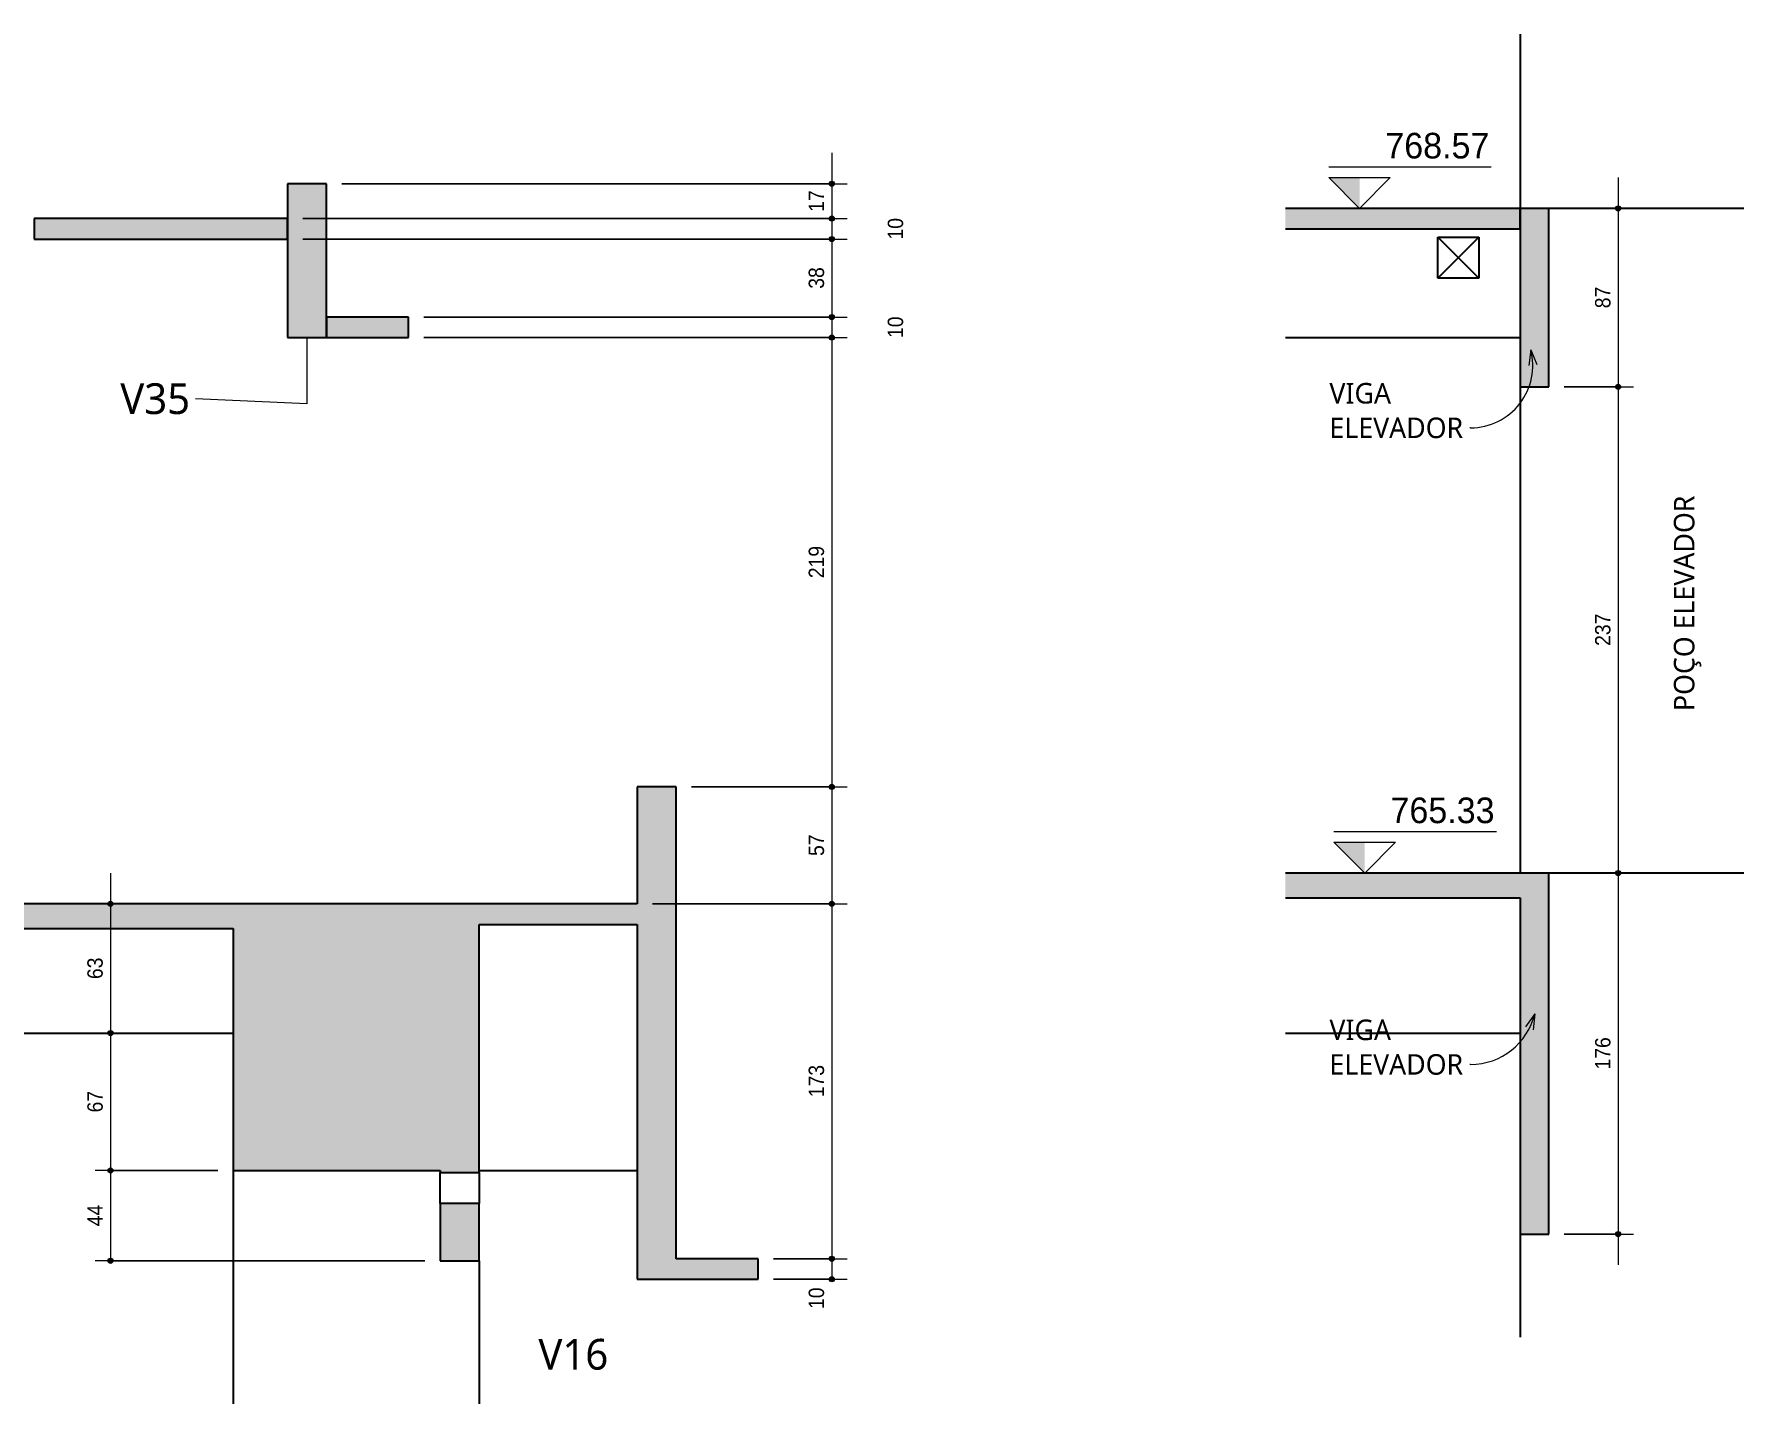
# Model space of a CAD drawing. Header units: centimetres. Extents: x -1897 to 22038, y -1268 to 84208.
# Drawn here: x 20002 to 20836, y 76274 to 76942 of the extents above; entities that cross this region are included whole.
import ezdxf

# ---------------------------------------------------------------- set-up
doc = ezdxf.new("R2010")
doc.units = ezdxf.units.CM
for name, color, linetype, lineweight in [('A-ANNO-DIMS', 7, 'Continuous', 9), ('A-ANNO-DIMS-50', 7, 'Continuous', 9), ('A-FLOR', 7, 'Continuous', 18), ('A-GENM', 7, 'Continuous', 18), ('G-ANNO-DIMS', 7, 'Continuous', 9), ('G-ANNO-TEXT', 7, 'Continuous', 9), ('S-BEAM', 7, 'Continuous', 18), ('S-BEAM-IDEN', 7, 'Continuous', 9), ('S-COLS', 7, 'Continuous', 18)]:
    doc.layers.add(name, color=color, linetype=linetype, lineweight=lineweight)
doc.styles.add('Arial_1', font='arial.ttf', dxfattribs={"width": 0.9, "height": 7.5})
doc.styles.add('Arial_2', font='arial.ttf', dxfattribs={"width": 0.95, "height": 12.5})
doc.styles.add('Gadugi', font='gadugi.ttf', dxfattribs={"height": 15})
doc.styles.add('Gadugi_1', font='gadugi.ttf', dxfattribs={"height": 10})
doc.dimstyles.new('PED_R80_1_5mm_ACIMA_As_ESQ__R00_1', dxfattribs={"dimscale": 30.48, "dimtxt": 7.651945, "dimasz": 0.328084, "dimexe": 0.246063, "dimexo": 0.246063, "dimgap": 0.049213, "dimtad": 1, "dimdec": 1, "dimrnd": 0.5, "dimdsep": 46, "dimtxsty": 'Arial_1', "dimblk1": 'DOTSMALL', "dimblk2": 'DOTSMALL', "dimsah": 1, "dimcen": 0.09, "dimdle": 0.492126, "dimazin": 0, "dimtfac": 1, "dimtdec": 4, "dimtix": 1, "dimtmove": 2, "dimatfit": 3, "dimfxl": 1, "dimtvp": 1, "dimtolj": 1, "dimtzin": 0, "dimarcsym": 2})
doc.dimstyles.new('PED_R80_1_5mm_ACIMA_As_ESQ__R00_3', dxfattribs={"dimscale": 30.48, "dimtxt": 7.651945, "dimasz": 0.328084, "dimexe": 0.246063, "dimexo": 0.246063, "dimgap": 0.049213, "dimtad": 1, "dimdec": 1, "dimrnd": 0.5, "dimdsep": 46, "dimtxsty": 'Arial_1', "dimblk1": 'DOTSMALL', "dimblk2": 'DOTSMALL', "dimsah": 1, "dimcen": 0.09, "dimdle": 0.492126, "dimazin": 0, "dimtfac": 1, "dimtdec": 4, "dimtix": 1, "dimtmove": 0, "dimatfit": 3, "dimfxl": 1, "dimtvp": 1, "dimtolj": 1, "dimtzin": 0, "dimarcsym": 2})

# ---------------------------------------------------------------- blocks, each defined once
blk = doc.blocks.new('PED_FURO_RETANGULAR_R04_2020 _INSTÂNCIA_ - FURO RET-3746569-CT100 K2 - CORTE VIGA_ELEVADOR')
at = {"layer": 'A-GENM', "color": 253, "lineweight": 25, "true_color": 0xaaaaaa}
for p, q in [((-530.999978, 76823), (-550.999978, 76843)), ((-550.999978, 76823), (-530.999978, 76843))]:
    blk.add_line(p, q, dxfattribs=at)
blk = doc.blocks.new('DIMBLOCK421-CT002 K2 -CORTE B-B')
at = {"layer": 'A-ANNO-DIMS-50', "true_color": 0x000032}
h = blk.add_hatch(color=178, dxfattribs=at)
edge = h.paths.add_edge_path(flags=0)
edge.add_arc((20039.2, 76518), 1.25, 0, 360)
h = blk.add_hatch(color=178, dxfattribs=at)
edge = h.paths.add_edge_path(flags=0)
edge.add_arc((20039.2, 76455), 1.25, 0, 360)
at = {"layer": 'A-ANNO-DIMS-50', "color": 178, "true_color": 0x000032}
for p, q in [((20039.2, 76533), (20039.2, 76455)), ((20033.47, 76518), (20046.7, 76518)), ((20039.2, 76518), (20033.47, 76518)), ((20033.47, 76455), (20046.7, 76455)), ((20039.2, 76455), (20033.47, 76455))]:
    blk.add_line(p, q, dxfattribs=at)
for centre in [(20039.2, 76518), (20039.2, 76455)]:
    blk.add_circle(centre, 1.25, dxfattribs=at)
at = {"layer": 'A-ANNO-DIMS-50', "color": 0, "insert": (20027.96, 76481.32), "char_height": 7.5, "width": 12.4315, "attachment_point": 1, "rotation": 90, "line_spacing_factor": 0.941778, "style": 'Arial_1'}
blk.add_mtext('63', dxfattribs=at)
blk = doc.blocks.new('_DotSmall')
at = {"color": 0, "linetype": 'ByBlock', "const_width": 0.5}
blk.add_lwpolyline([(-0.0625, 0, 1), (0.0625, 0, 1)], format="xyb", close=True, dxfattribs=at)
blk = doc.blocks.new('DIMBLOCK422-CT002 K2 -CORTE B-B')
at = {"layer": 'A-ANNO-DIMS-50', "true_color": 0x000032}
h = blk.add_hatch(color=178, dxfattribs=at)
edge = h.paths.add_edge_path(flags=0)
edge.add_arc((20039.2, 76455), 1.25, 0, 360)
h = blk.add_hatch(color=178, dxfattribs=at)
edge = h.paths.add_edge_path(flags=0)
edge.add_arc((20039.2, 76388), 1.25, 0, 360)
at = {"layer": 'A-ANNO-DIMS-50', "color": 178, "true_color": 0x000032}
for p, q in [((20033.47, 76455), (20046.7, 76455)), ((20039.2, 76455), (20033.47, 76455)), ((20039.2, 76455), (20039.2, 76388)), ((20091.54, 76388), (20031.7, 76388)), ((20039.2, 76388), (20091.54, 76388))]:
    blk.add_line(p, q, dxfattribs=at)
for centre in [(20039.2, 76455), (20039.2, 76388)]:
    blk.add_circle(centre, 1.25, dxfattribs=at)
at = {"layer": 'A-ANNO-DIMS-50', "color": 0, "insert": (20027.96, 76416.32), "char_height": 7.5, "width": 12.4315, "attachment_point": 1, "rotation": 90, "line_spacing_factor": 0.941778, "style": 'Arial_1'}
blk.add_mtext('67', dxfattribs=at)
blk = doc.blocks.new('DIMBLOCK423-CT002 K2 -CORTE B-B')
at = {"layer": 'A-ANNO-DIMS-50', "true_color": 0x000032}
h = blk.add_hatch(color=178, dxfattribs=at)
edge = h.paths.add_edge_path(flags=0)
edge.add_arc((20039.2, 76388), 1.25, 0, 360)
h = blk.add_hatch(color=178, dxfattribs=at)
edge = h.paths.add_edge_path(flags=0)
edge.add_arc((20039.2, 76344), 1.25, 0, 360)
at = {"layer": 'A-ANNO-DIMS-50', "color": 178, "true_color": 0x000032}
for p, q in [((20091.54, 76388), (20031.7, 76388)), ((20039.2, 76388), (20039.2, 76344)), ((20039.2, 76388), (20091.54, 76388)), ((20192.54, 76344), (20031.7, 76344)), ((20039.2, 76344), (20192.54, 76344))]:
    blk.add_line(p, q, dxfattribs=at)
for centre in [(20039.2, 76388), (20039.2, 76344)]:
    blk.add_circle(centre, 1.25, dxfattribs=at)
at = {"layer": 'A-ANNO-DIMS-50', "color": 0, "insert": (20027.96, 76360.82), "char_height": 7.5, "width": 12.4315, "attachment_point": 1, "rotation": 90, "line_spacing_factor": 0.941778, "style": 'Arial_1'}
blk.add_mtext('44', dxfattribs=at)
blk = doc.blocks.new('DIMBLOCK424-CT002 K2 -CORTE B-B')
at = {"layer": 'A-ANNO-DIMS-50', "true_color": 0x000032}
h = blk.add_hatch(color=178, dxfattribs=at)
edge = h.paths.add_edge_path(flags=0)
edge.add_arc((20390.96, 76869), 1.25, 0, 360)
h = blk.add_hatch(color=178, dxfattribs=at)
edge = h.paths.add_edge_path(flags=0)
edge.add_arc((20390.96, 76852), 1.25, 0, 360)
at = {"layer": 'A-ANNO-DIMS-50', "color": 178, "true_color": 0x000032}
for p, q in [((20390.96, 76884), (20390.96, 76852)), ((20152.04, 76869), (20398.46, 76869)), ((20390.96, 76869), (20152.04, 76869)), ((20133.04, 76852), (20398.46, 76852)), ((20390.96, 76852), (20133.04, 76852))]:
    blk.add_line(p, q, dxfattribs=at)
for centre in [(20390.96, 76869), (20390.96, 76852)]:
    blk.add_circle(centre, 1.25, dxfattribs=at)
at = {"layer": 'A-ANNO-DIMS-50', "color": 0, "insert": (20379.72, 76855.32), "char_height": 7.5, "width": 12.4315, "attachment_point": 1, "rotation": 90, "line_spacing_factor": 0.941778, "style": 'Arial_1'}
blk.add_mtext('17', dxfattribs=at)
blk = doc.blocks.new('DIMBLOCK425-CT002 K2 -CORTE B-B')
at = {"layer": 'A-ANNO-DIMS-50', "true_color": 0x000032}
h = blk.add_hatch(color=178, dxfattribs=at)
edge = h.paths.add_edge_path(flags=0)
edge.add_arc((20390.96, 76852), 1.25, 0, 360)
h = blk.add_hatch(color=178, dxfattribs=at)
edge = h.paths.add_edge_path(flags=0)
edge.add_arc((20390.96, 76842), 1.25, 0, 360)
at = {"layer": 'A-ANNO-DIMS-50', "color": 178, "true_color": 0x000032}
for p, q in [((20133.04, 76852), (20398.46, 76852)), ((20390.96, 76852), (20133.04, 76852)), ((20390.96, 76852), (20390.96, 76842)), ((20133.04, 76842), (20398.46, 76842)), ((20390.96, 76842), (20133.04, 76842))]:
    blk.add_line(p, q, dxfattribs=at)
for centre in [(20390.96, 76852), (20390.96, 76842)]:
    blk.add_circle(centre, 1.25, dxfattribs=at)
at = {"layer": 'A-ANNO-DIMS-50', "color": 0, "insert": (20418.27, 76841.82), "char_height": 7.5, "width": 12.4315, "attachment_point": 1, "rotation": 90, "line_spacing_factor": 0.941778, "style": 'Arial_1'}
blk.add_mtext('10', dxfattribs=at)
blk = doc.blocks.new('DIMBLOCK426-CT002 K2 -CORTE B-B')
at = {"layer": 'A-ANNO-DIMS-50', "true_color": 0x000032}
h = blk.add_hatch(color=178, dxfattribs=at)
edge = h.paths.add_edge_path(flags=0)
edge.add_arc((20390.96, 76842), 1.25, 0, 360)
h = blk.add_hatch(color=178, dxfattribs=at)
edge = h.paths.add_edge_path(flags=0)
edge.add_arc((20390.96, 76804), 1.25, 0, 360)
at = {"layer": 'A-ANNO-DIMS-50', "color": 178, "true_color": 0x000032}
for p, q in [((20133.04, 76842), (20398.46, 76842)), ((20390.96, 76842), (20133.04, 76842)), ((20390.96, 76842), (20390.96, 76804)), ((20192.04, 76804), (20398.46, 76804)), ((20390.96, 76804), (20192.04, 76804))]:
    blk.add_line(p, q, dxfattribs=at)
for centre in [(20390.96, 76842), (20390.96, 76804)]:
    blk.add_circle(centre, 1.25, dxfattribs=at)
at = {"layer": 'A-ANNO-DIMS-50', "color": 0, "insert": (20379.72, 76817.82), "char_height": 7.5, "width": 12.4315, "attachment_point": 1, "rotation": 90, "line_spacing_factor": 0.941778, "style": 'Arial_1'}
blk.add_mtext('38', dxfattribs=at)
blk = doc.blocks.new('DIMBLOCK427-CT002 K2 -CORTE B-B')
at = {"layer": 'A-ANNO-DIMS-50', "true_color": 0x000032}
h = blk.add_hatch(color=178, dxfattribs=at)
edge = h.paths.add_edge_path(flags=0)
edge.add_arc((20390.96, 76804), 1.25, 0, 360)
h = blk.add_hatch(color=178, dxfattribs=at)
edge = h.paths.add_edge_path(flags=0)
edge.add_arc((20390.96, 76794), 1.25, 0, 360)
at = {"layer": 'A-ANNO-DIMS-50', "color": 178, "true_color": 0x000032}
for p, q in [((20192.04, 76804), (20398.46, 76804)), ((20390.96, 76804), (20192.04, 76804)), ((20390.96, 76804), (20390.96, 76794)), ((20192.04, 76794), (20398.46, 76794)), ((20390.96, 76794), (20192.04, 76794))]:
    blk.add_line(p, q, dxfattribs=at)
for centre in [(20390.96, 76804), (20390.96, 76794)]:
    blk.add_circle(centre, 1.25, dxfattribs=at)
at = {"layer": 'A-ANNO-DIMS-50', "color": 0, "insert": (20418.27, 76793.82), "char_height": 7.5, "width": 12.4315, "attachment_point": 1, "rotation": 90, "line_spacing_factor": 0.941778, "style": 'Arial_1'}
blk.add_mtext('10', dxfattribs=at)
blk = doc.blocks.new('DIMBLOCK428-CT002 K2 -CORTE B-B')
at = {"layer": 'A-ANNO-DIMS-50', "true_color": 0x000032}
h = blk.add_hatch(color=178, dxfattribs=at)
edge = h.paths.add_edge_path(flags=0)
edge.add_arc((20390.96, 76794), 1.25, 0, 360)
h = blk.add_hatch(color=178, dxfattribs=at)
edge = h.paths.add_edge_path(flags=0)
edge.add_arc((20390.96, 76575), 1.25, 0, 360)
at = {"layer": 'A-ANNO-DIMS-50', "color": 178, "true_color": 0x000032}
for p, q in [((20192.04, 76794), (20398.46, 76794)), ((20390.96, 76794), (20192.04, 76794)), ((20390.96, 76794), (20390.96, 76575)), ((20322.54, 76575), (20398.46, 76575)), ((20390.96, 76575), (20322.54, 76575))]:
    blk.add_line(p, q, dxfattribs=at)
for centre in [(20390.96, 76794), (20390.96, 76575)]:
    blk.add_circle(centre, 1.25, dxfattribs=at)
at = {"layer": 'A-ANNO-DIMS-50', "color": 0, "insert": (20379.72, 76676.73), "char_height": 7.5, "width": 18.6472, "attachment_point": 1, "rotation": 90, "line_spacing_factor": 0.941778, "style": 'Arial_1'}
blk.add_mtext('219', dxfattribs=at)
blk = doc.blocks.new('DIMBLOCK429-CT002 K2 -CORTE B-B')
at = {"layer": 'A-ANNO-DIMS-50', "true_color": 0x000032}
h = blk.add_hatch(color=178, dxfattribs=at)
edge = h.paths.add_edge_path(flags=0)
edge.add_arc((20390.96, 76575), 1.25, 0, 360)
h = blk.add_hatch(color=178, dxfattribs=at)
edge = h.paths.add_edge_path(flags=0)
edge.add_arc((20390.96, 76518), 1.25, 0, 360)
at = {"layer": 'A-ANNO-DIMS-50', "color": 178, "true_color": 0x000032}
for p, q in [((20322.54, 76575), (20398.46, 76575)), ((20390.96, 76575), (20322.54, 76575)), ((20390.96, 76575), (20390.96, 76518)), ((20303.54, 76518), (20398.46, 76518)), ((20390.96, 76518), (20303.54, 76518))]:
    blk.add_line(p, q, dxfattribs=at)
for centre in [(20390.96, 76575), (20390.96, 76518)]:
    blk.add_circle(centre, 1.25, dxfattribs=at)
at = {"layer": 'A-ANNO-DIMS-50', "color": 0, "insert": (20379.72, 76541.32), "char_height": 7.5, "width": 12.4315, "attachment_point": 1, "rotation": 90, "line_spacing_factor": 0.941778, "style": 'Arial_1'}
blk.add_mtext('57', dxfattribs=at)
blk = doc.blocks.new('DIMBLOCK430-CT002 K2 -CORTE B-B')
at = {"layer": 'A-ANNO-DIMS-50', "true_color": 0x000032}
h = blk.add_hatch(color=178, dxfattribs=at)
edge = h.paths.add_edge_path(flags=0)
edge.add_arc((20390.96, 76518), 1.25, 0, 360)
h = blk.add_hatch(color=178, dxfattribs=at)
edge = h.paths.add_edge_path(flags=0)
edge.add_arc((20390.96, 76345), 1.25, 0, 360)
at = {"layer": 'A-ANNO-DIMS-50', "color": 178, "true_color": 0x000032}
for p, q in [((20303.54, 76518), (20398.46, 76518)), ((20390.96, 76518), (20303.54, 76518)), ((20390.96, 76518), (20390.96, 76345)), ((20362.54, 76345), (20398.46, 76345)), ((20390.96, 76345), (20362.54, 76345))]:
    blk.add_line(p, q, dxfattribs=at)
for centre in [(20390.96, 76518), (20390.96, 76345)]:
    blk.add_circle(centre, 1.25, dxfattribs=at)
at = {"layer": 'A-ANNO-DIMS-50', "color": 0, "insert": (20379.72, 76423.73), "char_height": 7.5, "width": 18.6472, "attachment_point": 1, "rotation": 90, "line_spacing_factor": 0.941778, "style": 'Arial_1'}
blk.add_mtext('173', dxfattribs=at)
blk = doc.blocks.new('DIMBLOCK431-CT002 K2 -CORTE B-B')
at = {"layer": 'A-ANNO-DIMS-50', "true_color": 0x000032}
h = blk.add_hatch(color=178, dxfattribs=at)
edge = h.paths.add_edge_path(flags=0)
edge.add_arc((20390.96, 76345), 1.25, 0, 360)
h = blk.add_hatch(color=178, dxfattribs=at)
edge = h.paths.add_edge_path(flags=0)
edge.add_arc((20390.96, 76335), 1.25, 0, 360)
at = {"layer": 'A-ANNO-DIMS-50', "color": 178, "true_color": 0x000032}
for p, q in [((20362.54, 76345), (20398.46, 76345)), ((20390.96, 76345), (20362.54, 76345)), ((20390.96, 76345), (20390.96, 76335)), ((20362.54, 76335), (20398.46, 76335)), ((20390.96, 76335), (20362.54, 76335))]:
    blk.add_line(p, q, dxfattribs=at)
for centre in [(20390.96, 76345), (20390.96, 76335)]:
    blk.add_circle(centre, 1.25, dxfattribs=at)
at = {"layer": 'A-ANNO-DIMS-50', "color": 0, "insert": (20379.72, 76320.5), "char_height": 7.5, "width": 12.4315, "attachment_point": 1, "rotation": 90, "line_spacing_factor": 0.941778, "style": 'Arial_1'}
blk.add_mtext('10', dxfattribs=at)
blk = doc.blocks.new('Elevações de ponto - SIMBOLO DE NÍVEL-CORTE-2219088-CT100 K2 - CORTE VIGA_ELEVADOR')
at = {"layer": 'G-ANNO-DIMS'}
blk.add_hatch(color=256, dxfattribs=at).paths.add_polyline_path([(-589.24, 76872), (-589.24, 76857), (-604.24, 76872)], flags=0)
for p, q in [((-525.05, 76877.09), (-604.24, 76877.09)), ((-589.24, 76857), (-604.24, 76872)), ((-604.24, 76872), (-574.24, 76872)), ((-574.24, 76872), (-589.24, 76857))]:
    blk.add_line(p, q, dxfattribs=at)
blk = doc.blocks.new('DIMBLOCK445-CT100 K2 - CORTE VIGA_ELEVADOR')
at = {"layer": 'A-ANNO-DIMS-50', "true_color": 0x000032}
h = blk.add_hatch(color=178, dxfattribs=at)
edge = h.paths.add_edge_path(flags=0)
edge.add_arc((20774.45, 76857), 1.25, 0, 360)
h = blk.add_hatch(color=178, dxfattribs=at)
edge = h.paths.add_edge_path(flags=0)
edge.add_arc((20774.45, 76770), 1.25, 0, 360)
at = {"layer": 'A-ANNO-DIMS-50', "color": 178, "true_color": 0x000032}
for p, q in [((20774.45, 76872), (20774.45, 76770)), ((20748.11, 76857), (20781.95, 76857)), ((20774.45, 76857), (20748.11, 76857)), ((20748.11, 76770), (20781.95, 76770)), ((20774.45, 76770), (20748.11, 76770))]:
    blk.add_line(p, q, dxfattribs=at)
for centre in [(20774.45, 76857), (20774.45, 76770)]:
    blk.add_circle(centre, 1.25, dxfattribs=at)
at = {"layer": 'A-ANNO-DIMS-50', "color": 0, "insert": (20763.22, 76808.32), "char_height": 7.5, "width": 12.4315, "attachment_point": 1, "rotation": 90, "line_spacing_factor": 0.941778, "style": 'Arial_1'}
blk.add_mtext('87', dxfattribs=at)
blk = doc.blocks.new('DIMBLOCK446-CT100 K2 - CORTE VIGA_ELEVADOR')
at = {"layer": 'A-ANNO-DIMS-50', "true_color": 0x000032}
h = blk.add_hatch(color=178, dxfattribs=at)
edge = h.paths.add_edge_path(flags=0)
edge.add_arc((20774.45, 76770), 1.25, 0, 360)
h = blk.add_hatch(color=178, dxfattribs=at)
edge = h.paths.add_edge_path(flags=0)
edge.add_arc((20774.45, 76533), 1.25, 0, 360)
at = {"layer": 'A-ANNO-DIMS-50', "color": 178, "true_color": 0x000032}
for p, q in [((20748.11, 76770), (20781.95, 76770)), ((20774.45, 76770), (20748.11, 76770)), ((20774.45, 76770), (20774.45, 76533)), ((20768.72, 76533), (20781.95, 76533)), ((20774.45, 76533), (20768.72, 76533))]:
    blk.add_line(p, q, dxfattribs=at)
for centre in [(20774.45, 76770), (20774.45, 76533)]:
    blk.add_circle(centre, 1.25, dxfattribs=at)
at = {"layer": 'A-ANNO-DIMS-50', "color": 0, "insert": (20763.22, 76643.73), "char_height": 7.5, "width": 18.6472, "attachment_point": 1, "rotation": 90, "line_spacing_factor": 0.941778, "style": 'Arial_1'}
blk.add_mtext('237', dxfattribs=at)
blk = doc.blocks.new('DIMBLOCK447-CT100 K2 - CORTE VIGA_ELEVADOR')
at = {"layer": 'A-ANNO-DIMS-50', "true_color": 0x000032}
h = blk.add_hatch(color=178, dxfattribs=at)
edge = h.paths.add_edge_path(flags=0)
edge.add_arc((20774.45, 76533), 1.25, 0, 360)
h = blk.add_hatch(color=178, dxfattribs=at)
edge = h.paths.add_edge_path(flags=0)
edge.add_arc((20774.45, 76357), 1.25, 0, 360)
at = {"layer": 'A-ANNO-DIMS-50', "color": 178, "true_color": 0x000032}
for p, q in [((20768.72, 76533), (20781.95, 76533)), ((20774.45, 76533), (20768.72, 76533)), ((20774.45, 76533), (20774.45, 76342)), ((20748.11, 76357), (20781.95, 76357)), ((20774.45, 76357), (20748.11, 76357))]:
    blk.add_line(p, q, dxfattribs=at)
for centre in [(20774.45, 76533), (20774.45, 76357)]:
    blk.add_circle(centre, 1.25, dxfattribs=at)
at = {"layer": 'A-ANNO-DIMS-50', "color": 0, "insert": (20763.22, 76437.23), "char_height": 7.5, "width": 18.6472, "attachment_point": 1, "rotation": 90, "line_spacing_factor": 0.941778, "style": 'Arial_1'}
blk.add_mtext('176', dxfattribs=at)

msp = doc.modelspace()

# ---------------------------------------------------------------- hatches: boundary and pattern name
at = {"layer": 'A-FLOR', "true_color": 0xa6a6a6}
for points in [[(20002.04, 76842), (20125.54, 76842), (20125.54, 76852), (20002.04, 76852), (20002.04, 76843)], [(20726.61, 76847), (20726.61, 76857), (20612.22, 76857), (20612.22, 76847)], [(20184.54, 76794), (20184.54, 76804), (20144.54, 76804), (20144.54, 76794)], [(20726.61, 76521), (20726.61, 76533), (20612.22, 76533), (20612.22, 76521)], [(20099.04, 76506), (20099.04, 76518), (19824.04, 76518), (19824.04, 76506), (20073.34, 76506)], [(20296.04, 76508), (20296.04, 76518), (20219.04, 76518), (20219.04, 76508), (20292.71, 76508)], [(20355.04, 76335), (20355.04, 76345), (20315.04, 76345), (20315.04, 76335)]]:
    msp.add_hatch(color=253, dxfattribs=at).paths.add_polyline_path(points, flags=0)
at = {"layer": 'S-BEAM', "true_color": 0xa6a6a6}
for points in [[(20144.54, 76794), (20144.54, 76869), (20125.54, 76869), (20125.54, 76794)], [(20740.61, 76770), (20740.61, 76857), (20726.61, 76857), (20726.61, 76770)], [(20315.04, 76335), (20315.04, 76575), (20296.04, 76575), (20296.04, 76335)], [(20726.61, 76357), (20740.61, 76357), (20740.61, 76533), (20726.61, 76533), (20726.61, 76521)]]:
    msp.add_hatch(color=253, dxfattribs=at).paths.add_polyline_path(points, flags=0)
h = msp.add_hatch(color=253, dxfattribs=at)
h.paths.add_polyline_path([(20200.04, 76344), (20219.04, 76344), (20219.04, 76372), (20200.04, 76372), (20200.04, 76350.97)], flags=0)
h.paths.add_polyline_path([(20200.9, 76387), (20219.04, 76387), (20219.04, 76518), (20099.04, 76518), (20099.04, 76388), (20200.04, 76388), (20200.04, 76387)], flags=0)

# ---------------------------------------------------------------- linework, layer by layer
at = {"layer": 'A-FLOR', "lineweight": 25}
for p, q in [((20125.54, 76852), (20002.04, 76852)), ((20002.04, 76852), (20002.04, 76842)), ((20125.54, 76842), (20125.54, 76852)), ((20726.61, 76857), (20612.22, 76857)), ((20726.61, 76847), (20726.61, 76857)), ((20612.22, 76847), (20726.61, 76847)), ((20002.04, 76842), (20125.54, 76842)), ((20184.54, 76804), (20144.54, 76804)), ((20144.54, 76804), (20144.54, 76794)), ((20184.54, 76794), (20184.54, 76804)), ((20144.54, 76794), (20184.54, 76794)), ((20726.61, 76533), (20612.22, 76533)), ((20099.04, 76518), (19824.04, 76518)), ((20296.04, 76518), (20219.04, 76518)), ((20612.22, 76521), (20726.61, 76521)), ((19824.04, 76506), (20099.04, 76506)), ((20219.04, 76508), (20296.04, 76508)), ((20355.04, 76345), (20315.04, 76345)), ((20355.04, 76335), (20355.04, 76345)), ((20315.04, 76335), (20355.04, 76335))]:
    msp.add_line(p, q, dxfattribs=at)
at = {"layer": 'G-ANNO-TEXT'}
for p, q in [((20731.87, 76788.09), (20730.86, 76780.39)), ((20731.87, 76788.09), (20734.85, 76780.92)), ((20702.47, 76750.02), (20702.14, 76750.02)), ((20733.78, 76464.37), (20729.3, 76458.03)), ((20733.78, 76464.37), (20733.07, 76456.64)), ((20702.47, 76439.71), (20702.14, 76439.71))]:
    msp.add_line(p, q, dxfattribs=at)
for centre, radius, end in [((20702.47, 76780.4), 30.38, 14.65927), ((20702.47, 76471.91), 32.2, 346.45259)]:
    msp.add_arc(centre, radius, 270, end, dxfattribs=at)
at = {"layer": 'S-BEAM', "lineweight": 25}
for p, q in [((20144.54, 76869), (20125.54, 76869)), ((20125.54, 76869), (20125.54, 76852)), ((20144.54, 76804), (20144.54, 76869)), ((20125.54, 76852), (20125.54, 76842)), ((20740.61, 76857), (20726.61, 76857)), ((20726.61, 76857), (20726.61, 76847)), ((20740.61, 76770), (20740.61, 76857)), ((20726.61, 76847), (20726.61, 76770)), ((20125.54, 76842), (20125.54, 76794)), ((20686.61, 76843), (20706.61, 76843)), ((20686.61, 76823), (20686.61, 76843)), ((20706.61, 76843), (20706.61, 76823)), ((20706.61, 76823), (20686.61, 76823)), ((20144.54, 76794), (20144.54, 76804)), ((20125.54, 76794), (20144.54, 76794)), ((20612.22, 76794), (20726.61, 76794)), ((20726.61, 76770), (20740.61, 76770)), ((20315.04, 76575), (20296.04, 76575)), ((20296.04, 76575), (20296.04, 76518)), ((20315.04, 76345), (20315.04, 76575)), ((20740.61, 76533), (20726.61, 76533)), ((20740.61, 76357), (20740.61, 76533)), ((20219.04, 76518), (20099.04, 76518)), ((20726.61, 76521), (20726.61, 76357)), ((20099.04, 76506), (20099.04, 76388)), ((20219.04, 76387), (20219.04, 76508)), ((20296.04, 76508), (20296.04, 76335)), ((19824.04, 76455), (20099.04, 76455)), ((20612.22, 76455), (20726.61, 76455)), ((20099.04, 76388), (20200.04, 76388)), ((20200.04, 76388), (20200.04, 76387)), ((20200.04, 76387), (20219.04, 76387)), ((20200.04, 76372), (20200.04, 76387)), ((20219.04, 76388), (20296.04, 76388)), ((20219.04, 76387), (20219.04, 76372)), ((20219.04, 76372), (20200.04, 76372)), ((20200.04, 76372), (20200.04, 76344)), ((20219.04, 76344), (20219.04, 76372)), ((20726.61, 76357), (20740.61, 76357)), ((20200.04, 76344), (20219.04, 76344)), ((20296.04, 76335), (20315.04, 76335))]:
    msp.add_line(p, q, dxfattribs=at)
at = {"layer": 'S-BEAM-IDEN'}
for p, q in [((20135.04, 76794), (20135.04, 76761.71)), ((20135.04, 76761.71), (20080.7, 76764.2))]:
    msp.add_line(p, q, dxfattribs=at)
at = {"layer": 'S-COLS', "lineweight": 25}
for p, q in [((20726.61, 76941.9), (20726.61, 76857)), ((20835.75, 76857), (20740.61, 76857)), ((20835.75, 76857), (20740.61, 76857)), ((20726.61, 76770), (20726.61, 76533)), ((20835.75, 76533), (20740.61, 76533)), ((20835.75, 76533), (20740.61, 76533)), ((20099.04, 76388), (20099.04, 76274.29)), ((20726.61, 76357), (20726.61, 76306.81)), ((20219.04, 76344), (20219.04, 76274.29))]:
    msp.add_line(p, q, dxfattribs=at)

# ---------------------------------------------------------------- block references
at = {"layer": 'A-GENM', "color": 253, "lineweight": 25, "true_color": 0xaaaaaa}
msp.add_blockref('PED_FURO_RETANGULAR_R04_2020 _INSTÂNCIA_ - FURO RET-3746569-CT100 K2 - CORTE VIGA_ELEVADOR', (21237.61, 0), dxfattribs=at)
at = {"layer": 'G-ANNO-DIMS'}
for p in [(21237.61, 0), (21240.14, -324)]:
    msp.add_blockref('Elevações de ponto - SIMBOLO DE NÍVEL-CORTE-2219088-CT100 K2 - CORTE VIGA_ELEVADOR', p, dxfattribs=at)

# ---------------------------------------------------------------- texts
at = {"layer": 'G-ANNO-DIMS', "char_height": 12.5, "width": 59.8377, "attachment_point": 1, "line_spacing_factor": 0.941778, "style": 'Arial_2'}
for s, insert in [('768.57', (20660.93, 76893.82)), ('765.33', (20663.46, 76569.82))]:
    msp.add_mtext(s, dxfattribs=dict(at, insert=insert))
at = {"layer": 'G-ANNO-TEXT', "char_height": 10, "attachment_point": 1, "style": 'Gadugi_1'}
for s, insert, width in [('VIGA', (20633.67, 76771.88), 38.481), ('ELEVADOR', (20633.67, 76755.02), 82.9747), ('VIGA', (20633.67, 76461.58), 38.481), ('ELEVADOR', (20633.67, 76444.71), 82.9747)]:
    msp.add_mtext(s, dxfattribs=dict(at, insert=insert, width=width))
at = {"layer": 'G-ANNO-TEXT', "insert": (20801.66, 76611.94), "char_height": 10, "width": 133.8818, "attachment_point": 1, "rotation": 90, "style": 'Gadugi_1'}
msp.add_mtext('POÇO ELEVADOR', dxfattribs=at)
at = {"layer": 'S-BEAM-IDEN', "char_height": 15, "width": 44.0928, "attachment_point": 1, "style": 'Gadugi'}
for s, insert in [('V35', (20044, 76771.75)), ('V16', (20247.91, 76305.92))]:
    msp.add_mtext(s, dxfattribs=dict(at, insert=insert))

# ---------------------------------------------------------------- dimensions: what is measured, and where the dimension line sits
at = {"layer": 'A-ANNO-DIMS', "color": 178, "true_color": 0x000032}
for base, p1, p2, override, picture, middle in [((20390.96, 76852), (20144.54, 76869), (20125.54, 76852), {"dimpost": '<>', "dimfxl": 25.495098}, 'DIMBLOCK424-CT002 K2 -CORTE B-B', (20385.69, 76860.5)), ((20774.45, 76770), (20740.61, 76857), (20740.61, 76770), {"dimpost": '<>', "dimfxl": 87}, 'DIMBLOCK445-CT100 K2 - CORTE VIGA_ELEVADOR', (20769.12, 76813.5)), ((20390.96, 76804), (20125.54, 76842), (20184.54, 76804), {"dimpost": '<>', "dimfxl": 70.178344}, 'DIMBLOCK426-CT002 K2 -CORTE B-B', (20385.62, 76823)), ((20390.96, 76575), (20184.54, 76794), (20315.04, 76575), {"dimpost": '<>', "dimfxl": 254.932108}, 'DIMBLOCK428-CT002 K2 -CORTE B-B', (20385.63, 76684.5)), ((20774.45, 76533), (20740.61, 76770), (20776.22, 76533), {"dimpost": '<>', "dimfxl": 239.65869}, 'DIMBLOCK446-CT100 K2 - CORTE VIGA_ELEVADOR', (20769.12, 76651.5)), ((20390.96, 76518), (20315.04, 76575), (20296.04, 76518), {"dimpost": '<>', "dimfxl": 60.083276}, 'DIMBLOCK429-CT002 K2 -CORTE B-B', (20385.64, 76546.5)), ((20039.2, 76455), (20040.97, 76518), (20040.97, 76455), {"dimpost": '<>', "dimfxl": 63}, 'DIMBLOCK421-CT002 K2 -CORTE B-B', (20033.87, 76486.5)), ((20774.45, 76357), (20776.22, 76533), (20740.61, 76357), {"dimpost": '<>', "dimfxl": 179.5668}, 'DIMBLOCK447-CT100 K2 - CORTE VIGA_ELEVADOR', (20769.12, 76445)), ((20390.96, 76345), (20296.04, 76518), (20355.04, 76345), {"dimpost": '<>', "dimfxl": 182.784026}, 'DIMBLOCK430-CT002 K2 -CORTE B-B', (20385.62, 76431.5)), ((20039.2, 76388), (20040.97, 76455), (20099.04, 76388), {"dimpost": '<>', "dimfxl": 88.665602}, 'DIMBLOCK422-CT002 K2 -CORTE B-B', (20033.87, 76421.5)), ((20039.2, 76344), (20099.04, 76388), (20200.04, 76344), {"dimpost": '<>', "dimfxl": 110.168053}, 'DIMBLOCK423-CT002 K2 -CORTE B-B', (20033.95, 76366))]:
    dim = msp.add_linear_dim(base=base, p1=p1, p2=p2, angle=90, dimstyle='PED_R80_1_5mm_ACIMA_As_ESQ__R00_3', override=override, dxfattribs=at)
    dim.commit()
    dim.dimension.update_dxf_attribs({"geometry": picture, "text_midpoint": middle})
for base, p1, p2, picture, middle in [((20390.96, 76842), (20125.54, 76852), (20125.54, 76842), 'DIMBLOCK425-CT002 K2 -CORTE B-B', (20423.27, 76848.04)), ((20390.96, 76794), (20184.54, 76804), (20184.54, 76794), 'DIMBLOCK427-CT002 K2 -CORTE B-B', (20423.27, 76800.04)), ((20390.96, 76335), (20355.04, 76345), (20355.04, 76335), 'DIMBLOCK431-CT002 K2 -CORTE B-B', (20384.72, 76326.71))]:
    dim = msp.add_linear_dim(base=base, p1=p1, p2=p2, angle=90, dimstyle='PED_R80_1_5mm_ACIMA_As_ESQ__R00_1', override={"dimpost": '<>', "dimfxl": 10}, dxfattribs=at)
    dim.commit()
    dim.dimension.update_dxf_attribs({"geometry": picture, "text_midpoint": middle, "dimtype": 160, "text_rotation": 90})

doc.saveas('drawing.dxf')
